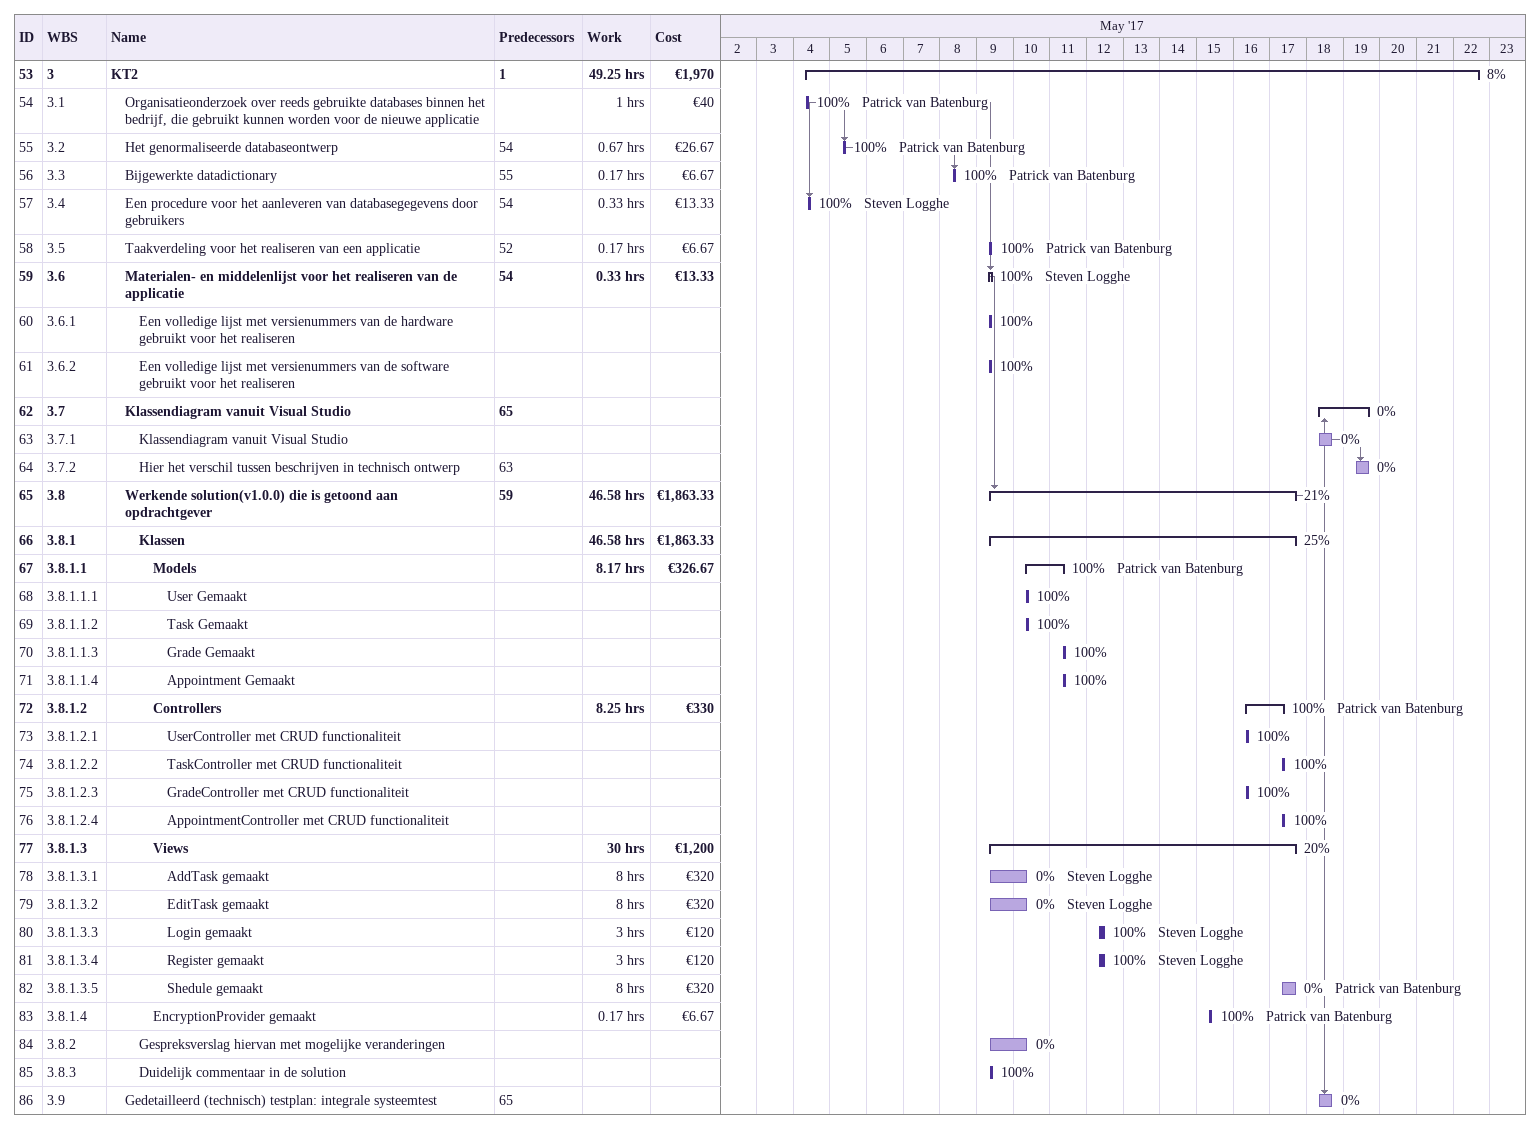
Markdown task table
| ID | WBS | Task | Start | Finish | Predecessors | Resources | % complete | Work (h) | Cost (€) |
|---|---|---|---|---|---|---|---|---|---|
| 53 | 3 | **KT2** | 2017-05-04 | 2017-05-22 | 1 |  | 8 | 49.25 | 1970 |
| 54 | 3.1 | Organisatieonderzoek over reeds gebruikte databases binnen het bedrijf, die gebruikt kunnen worden voor de nieuwe applicatie | 2017-05-04 | 2017-05-04 |  | Patrick van Batenburg | 100 | 1 | 40 |
| 55 | 3.2 | Het genormaliseerde databaseontwerp | 2017-05-05 | 2017-05-05 | 54 | Patrick van Batenburg | 100 | 0.67 | 26.67 |
| 56 | 3.3 | Bijgewerkte datadictionary | 2017-05-08 | 2017-05-08 | 55 | Patrick van Batenburg | 100 | 0.17 | 6.67 |
| 57 | 3.4 | Een procedure voor het aanleveren van databasegegevens door gebruikers | 2017-05-04 | 2017-05-04 | 54 | Steven Logghe | 100 | 0.33 | 13.33 |
| 58 | 3.5 | Taakverdeling voor het realiseren van een applicatie | 2017-05-09 | 2017-05-09 | 52 | Patrick van Batenburg | 100 | 0.17 | 6.67 |
| 59 | 3.6 | **Materialen- en middelenlijst voor het realiseren van de applicatie** | 2017-05-09 | 2017-05-09 | 54 | Steven Logghe | 100 | 0.33 | 13.33 |
| 60 | 3.6.1 | Een volledige lijst met versienummers van de hardware gebruikt voor het realiseren | 2017-05-09 | 2017-05-09 |  |  | 100 |  |  |
| 61 | 3.6.2 | Een volledige lijst met versienummers van de software gebruikt voor het realiseren | 2017-05-09 | 2017-05-09 |  |  | 100 |  |  |
| 62 | 3.7 | **Klassendiagram vanuit Visual Studio** | 2017-05-18 | 2017-05-19 | 65 |  | 0 |  |  |
| 63 | 3.7.1 | Klassendiagram vanuit Visual Studio | 2017-05-18 | 2017-05-18 |  |  | 0 |  |  |
| 64 | 3.7.2 | Hier het verschil tussen beschrijven in technisch ontwerp | 2017-05-19 | 2017-05-19 | 63 |  | 0 |  |  |
| 65 | 3.8 | **Werkende solution(v1.0.0) die is getoond aan opdrachtgever** | 2017-05-09 | 2017-05-17 | 59 |  | 21 | 46.58 | 1863.33 |
| 66 | 3.8.1 | **Klassen** | 2017-05-09 | 2017-05-17 |  |  | 25 | 46.58 | 1863.33 |
| 67 | 3.8.1.1 | **Models** | 2017-05-10 | 2017-05-11 |  | Patrick van Batenburg | 100 | 8.17 | 326.67 |
| 68 | 3.8.1.1.1 | User Gemaakt | 2017-05-10 | 2017-05-10 |  |  | 100 |  |  |
| 69 | 3.8.1.1.2 | Task Gemaakt | 2017-05-10 | 2017-05-10 |  |  | 100 |  |  |
| 70 | 3.8.1.1.3 | Grade Gemaakt | 2017-05-11 | 2017-05-11 |  |  | 100 |  |  |
| 71 | 3.8.1.1.4 | Appointment Gemaakt | 2017-05-11 | 2017-05-11 |  |  | 100 |  |  |
| 72 | 3.8.1.2 | **Controllers** | 2017-05-16 | 2017-05-17 |  | Patrick van Batenburg | 100 | 8.25 | 330 |
| 73 | 3.8.1.2.1 | UserController met CRUD functionaliteit | 2017-05-16 | 2017-05-16 |  |  | 100 |  |  |
| 74 | 3.8.1.2.2 | TaskController met CRUD functionaliteit | 2017-05-17 | 2017-05-17 |  |  | 100 |  |  |
| 75 | 3.8.1.2.3 | GradeController met CRUD functionaliteit | 2017-05-16 | 2017-05-16 |  |  | 100 |  |  |
| 76 | 3.8.1.2.4 | AppointmentController met CRUD functionaliteit | 2017-05-17 | 2017-05-17 |  |  | 100 |  |  |
| 77 | 3.8.1.3 | **Views** | 2017-05-09 | 2017-05-17 |  |  | 20 | 30 | 1200 |
| 78 | 3.8.1.3.1 | AddTask gemaakt | 2017-05-09 | 2017-05-10 |  | Steven Logghe | 0 | 8 | 320 |
| 79 | 3.8.1.3.2 | EditTask gemaakt | 2017-05-09 | 2017-05-10 |  | Steven Logghe | 0 | 8 | 320 |
| 80 | 3.8.1.3.3 | Login gemaakt | 2017-05-12 | 2017-05-12 |  | Steven Logghe | 100 | 3 | 120 |
| 81 | 3.8.1.3.4 | Register gemaakt | 2017-05-12 | 2017-05-12 |  | Steven Logghe | 100 | 3 | 120 |
| 82 | 3.8.1.3.5 | Shedule gemaakt | 2017-05-17 | 2017-05-17 |  | Patrick van Batenburg | 0 | 8 | 320 |
| 83 | 3.8.1.4 | EncryptionProvider gemaakt | 2017-05-15 | 2017-05-15 |  | Patrick van Batenburg | 100 | 0.17 | 6.67 |
| 84 | 3.8.2 | Gespreksverslag hiervan met mogelijke veranderingen | 2017-05-09 | 2017-05-10 |  |  | 0 |  |  |
| 85 | 3.8.3 | Duidelijk commentaar in de solution | 2017-05-09 | 2017-05-09 |  |  | 100 |  |  |
| 86 | 3.9 | Gedetailleerd (technisch) testplan: integrale systeemtest | 2017-05-18 | 2017-05-18 | 65 |  | 0 |  |  |
